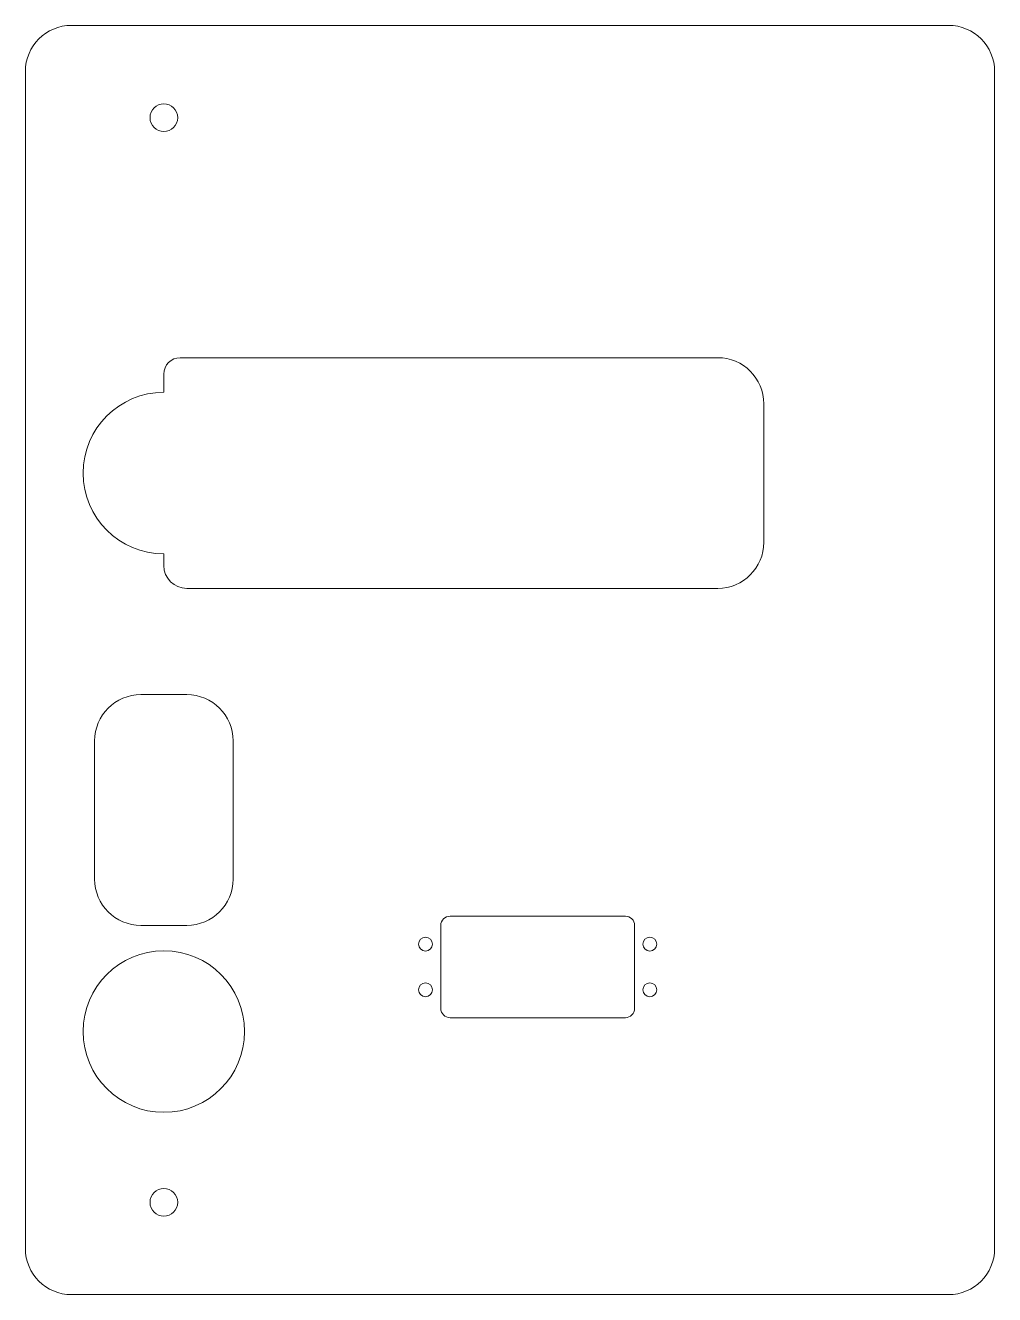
# Model space of a CAD drawing. Header units: millimetres. Extents: x 0 to 210, y 0 to 275.
import ezdxf

# ---------------------------------------------------------------- set-up
doc = ezdxf.new("R2010")
doc.units = ezdxf.units.MM
doc.layers.add('1', color=7, linetype='Continuous', true_color=0xffffff)

msp = doc.modelspace()

# ---------------------------------------------------------------- linework, layer by layer
at = {"layer": '1', "color": 3, "linetype": 'Continuous', "lineweight": 18}
for p, q in [((200, 275), (10, 275)), ((0, 265), (0, 10)), ((210, 10), (210, 265)), ((150, 203), (33.54, 203)), ((30, 199.46), (30, 195.5)), ((160, 163), (160, 193)), ((30, 160.5), (30, 158)), ((35, 153), (150, 153)), ((35, 130), (25, 130)), ((15, 120), (15, 90)), ((45, 90), (45, 120)), ((25, 80), (35, 80)), ((90, 80), (90, 62)), ((130, 82), (92, 82)), ((132, 62), (132, 80)), ((92, 60), (130, 60)), ((10, 0), (200, 0))]:
    msp.add_line(p, q, dxfattribs=at)
for centre, radius in [((30, 255), 3), ((86.7, 75.95), 1.5), ((135.3, 75.95), 1.5), ((30, 57), 17.5), ((86.7, 66.05), 1.5), ((135.3, 66.05), 1.5), ((30, 20), 3)]:
    msp.add_circle(centre, radius, dxfattribs=at)
for centre, radius, start, end in [((10, 265), 10, 90, 180), ((200, 265), 10, 0, 90), ((33.54, 199.46), 3.54, 90, 180), ((150, 193), 10, 0, 90), ((30, 178), 17.5, 90, 270), ((150, 163), 10, 270, 0), ((35, 158), 5, 180, 270), ((25, 120), 10, 90, 180), ((35, 120), 10, 0, 90), ((25, 90), 10, 180, 270), ((35, 90), 10, 270, 0), ((92, 80), 2, 90, 180), ((130, 80), 2, 0, 90), ((92, 62), 2, 180, 270), ((130, 62), 2, 270, 0), ((10, 10), 10, 180, 270), ((200, 10), 10, 270, 0)]:
    msp.add_arc(centre, radius, start, end, dxfattribs=at)

doc.saveas('drawing.dxf')
